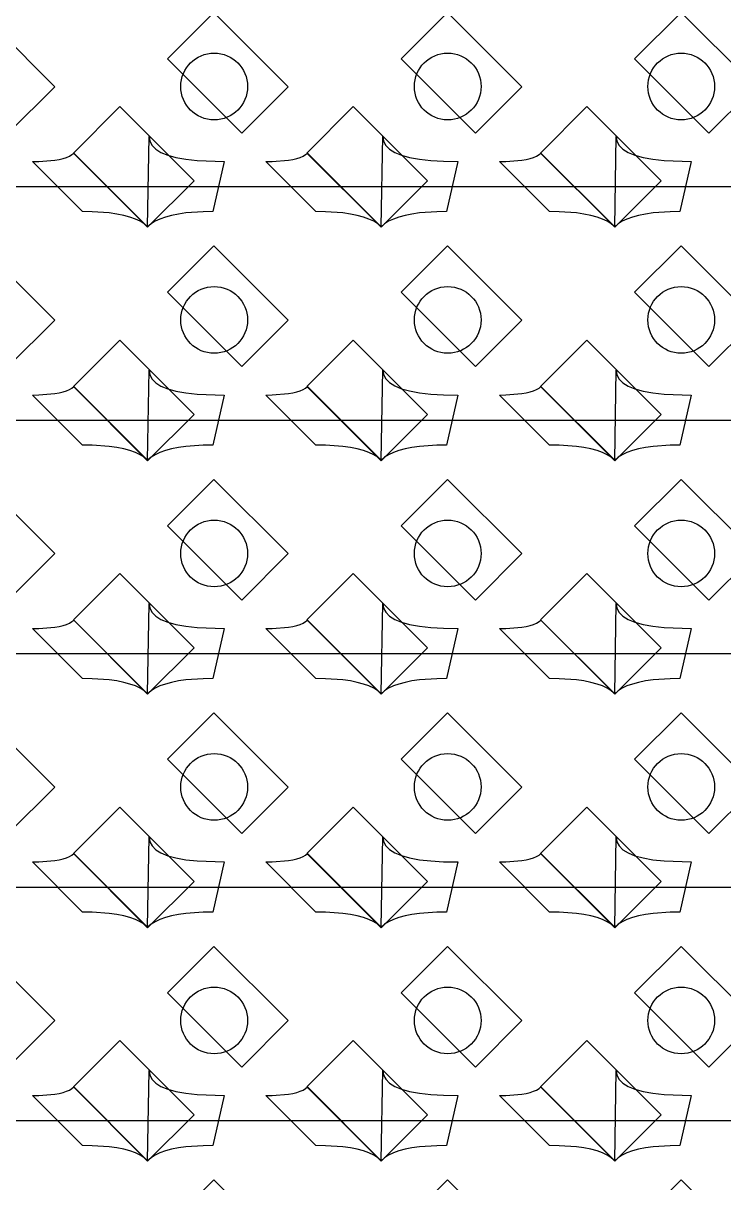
# Model space of a CAD drawing. Header units: inches. Extents: x 0.07 to 4.39, y 0.05 to 2.95.
# Drawn here: x 0.9828 to 1.1928, y 1.8113 to 2.159 of the extents above; entities that cross this region are included whole.
import ezdxf

# ---------------------------------------------------------------- set-up
doc = ezdxf.new("R2010")
doc.units = ezdxf.units.IN
doc.header["$MEASUREMENT"] = 0
doc.layers.add('Top Layer', color=1, linetype='Continuous')

# ---------------------------------------------------------------- blocks, each defined once
blk = doc.blocks.new('0805_P_______________242')
at = {"layer": 'Top Layer'}
for p, q in [((-0.03937, 0.01575), (-0.01969, 0.01575)), ((-0.03937, -0.01575), (-0.03937, 0.01575)), ((-0.01969, 0.01575), (-0.01969, -0.01575)), ((0.01969, 0.01575), (0.03937, 0.01575)), ((0.01969, -0.01575), (0.01969, 0.01575)), ((0.03937, 0.01575), (0.03937, -0.01575)), ((-0.01969, -0.01575), (-0.03937, -0.01575)), ((0.03937, -0.01575), (0.01969, -0.01575))]:
    blk.add_line(p, q, dxfattribs=at)
blk = doc.blocks.new('0805_P_______________243')
at = {"layer": 'Top Layer'}
for p, q in [((-0.03937, 0.01575), (-0.01969, 0.01575)), ((-0.03937, -0.01575), (-0.03937, 0.01575)), ((-0.01969, 0.01575), (-0.01969, -0.01575)), ((0.01969, 0.01575), (0.03937, 0.01575)), ((0.01969, -0.01575), (0.01969, 0.01575)), ((0.03937, 0.01575), (0.03937, -0.01575)), ((-0.01969, -0.01575), (-0.03937, -0.01575)), ((0.03937, -0.01575), (0.01969, -0.01575))]:
    blk.add_line(p, q, dxfattribs=at)
blk = doc.blocks.new('0805_P_______________244')
at = {"layer": 'Top Layer'}
for p, q in [((-0.03937, 0.01575), (-0.01969, 0.01575)), ((-0.03937, -0.01575), (-0.03937, 0.01575)), ((-0.01969, 0.01575), (-0.01969, -0.01575)), ((0.01969, 0.01575), (0.03937, 0.01575)), ((0.01969, -0.01575), (0.01969, 0.01575)), ((0.03937, 0.01575), (0.03937, -0.01575)), ((-0.01969, -0.01575), (-0.03937, -0.01575)), ((0.03937, -0.01575), (0.01969, -0.01575))]:
    blk.add_line(p, q, dxfattribs=at)
blk = doc.blocks.new('0805_P_______________245')
at = {"layer": 'Top Layer'}
for p, q in [((-0.03937, 0.01575), (-0.01969, 0.01575)), ((-0.03937, -0.01575), (-0.03937, 0.01575)), ((-0.01969, 0.01575), (-0.01969, -0.01575)), ((0.01969, 0.01575), (0.03937, 0.01575)), ((0.01969, -0.01575), (0.01969, 0.01575)), ((0.03937, 0.01575), (0.03937, -0.01575)), ((-0.01969, -0.01575), (-0.03937, -0.01575)), ((0.03937, -0.01575), (0.01969, -0.01575))]:
    blk.add_line(p, q, dxfattribs=at)
blk = doc.blocks.new('0805_P_______________282')
at = {"layer": 'Top Layer'}
for p, q in [((-0.03937, 0.01575), (-0.01969, 0.01575)), ((-0.03937, -0.01575), (-0.03937, 0.01575)), ((-0.01969, 0.01575), (-0.01969, -0.01575)), ((0.01969, 0.01575), (0.03937, 0.01575)), ((0.01969, -0.01575), (0.01969, 0.01575)), ((0.03937, 0.01575), (0.03937, -0.01575)), ((-0.01969, -0.01575), (-0.03937, -0.01575)), ((0.03937, -0.01575), (0.01969, -0.01575))]:
    blk.add_line(p, q, dxfattribs=at)
blk = doc.blocks.new('0805_P_______________283')
at = {"layer": 'Top Layer'}
for p, q in [((-0.03937, 0.01575), (-0.01969, 0.01575)), ((-0.03937, -0.01575), (-0.03937, 0.01575)), ((-0.01969, 0.01575), (-0.01969, -0.01575)), ((0.01969, 0.01575), (0.03937, 0.01575)), ((0.01969, -0.01575), (0.01969, 0.01575)), ((0.03937, 0.01575), (0.03937, -0.01575)), ((-0.01969, -0.01575), (-0.03937, -0.01575)), ((0.03937, -0.01575), (0.01969, -0.01575))]:
    blk.add_line(p, q, dxfattribs=at)
blk = doc.blocks.new('0805_P_______________284')
at = {"layer": 'Top Layer'}
for p, q in [((-0.03937, 0.01575), (-0.01969, 0.01575)), ((-0.03937, -0.01575), (-0.03937, 0.01575)), ((-0.01969, 0.01575), (-0.01969, -0.01575)), ((0.01969, 0.01575), (0.03937, 0.01575)), ((0.01969, -0.01575), (0.01969, 0.01575)), ((0.03937, 0.01575), (0.03937, -0.01575)), ((-0.01969, -0.01575), (-0.03937, -0.01575)), ((0.03937, -0.01575), (0.01969, -0.01575))]:
    blk.add_line(p, q, dxfattribs=at)
blk = doc.blocks.new('0805_P_______________285')
at = {"layer": 'Top Layer'}
for p, q in [((-0.03937, 0.01575), (-0.01969, 0.01575)), ((-0.03937, -0.01575), (-0.03937, 0.01575)), ((-0.01969, 0.01575), (-0.01969, -0.01575)), ((0.01969, 0.01575), (0.03937, 0.01575)), ((0.01969, -0.01575), (0.01969, 0.01575)), ((0.03937, 0.01575), (0.03937, -0.01575)), ((-0.01969, -0.01575), (-0.03937, -0.01575)), ((0.03937, -0.01575), (0.01969, -0.01575))]:
    blk.add_line(p, q, dxfattribs=at)
blk = doc.blocks.new('0805_P_______________322')
at = {"layer": 'Top Layer'}
for p, q in [((-0.03937, 0.01575), (-0.01969, 0.01575)), ((-0.03937, -0.01575), (-0.03937, 0.01575)), ((-0.01969, 0.01575), (-0.01969, -0.01575)), ((0.01969, 0.01575), (0.03937, 0.01575)), ((0.01969, -0.01575), (0.01969, 0.01575)), ((0.03937, 0.01575), (0.03937, -0.01575)), ((-0.01969, -0.01575), (-0.03937, -0.01575)), ((0.03937, -0.01575), (0.01969, -0.01575))]:
    blk.add_line(p, q, dxfattribs=at)
blk = doc.blocks.new('0805_P_______________323')
at = {"layer": 'Top Layer'}
for p, q in [((-0.03937, 0.01575), (-0.01969, 0.01575)), ((-0.03937, -0.01575), (-0.03937, 0.01575)), ((-0.01969, 0.01575), (-0.01969, -0.01575)), ((0.01969, 0.01575), (0.03937, 0.01575)), ((0.01969, -0.01575), (0.01969, 0.01575)), ((0.03937, 0.01575), (0.03937, -0.01575)), ((-0.01969, -0.01575), (-0.03937, -0.01575)), ((0.03937, -0.01575), (0.01969, -0.01575))]:
    blk.add_line(p, q, dxfattribs=at)
blk = doc.blocks.new('0805_P_______________324')
at = {"layer": 'Top Layer'}
for p, q in [((-0.03937, 0.01575), (-0.01969, 0.01575)), ((-0.03937, -0.01575), (-0.03937, 0.01575)), ((-0.01969, 0.01575), (-0.01969, -0.01575)), ((0.01969, 0.01575), (0.03937, 0.01575)), ((0.01969, -0.01575), (0.01969, 0.01575)), ((0.03937, 0.01575), (0.03937, -0.01575)), ((-0.01969, -0.01575), (-0.03937, -0.01575)), ((0.03937, -0.01575), (0.01969, -0.01575))]:
    blk.add_line(p, q, dxfattribs=at)
blk = doc.blocks.new('0805_P_______________325')
at = {"layer": 'Top Layer'}
for p, q in [((-0.03937, 0.01575), (-0.01969, 0.01575)), ((-0.03937, -0.01575), (-0.03937, 0.01575)), ((-0.01969, 0.01575), (-0.01969, -0.01575)), ((0.01969, 0.01575), (0.03937, 0.01575)), ((0.01969, -0.01575), (0.01969, 0.01575)), ((0.03937, 0.01575), (0.03937, -0.01575)), ((-0.01969, -0.01575), (-0.03937, -0.01575)), ((0.03937, -0.01575), (0.01969, -0.01575))]:
    blk.add_line(p, q, dxfattribs=at)
blk = doc.blocks.new('0805_P_______________362')
at = {"layer": 'Top Layer'}
for p, q in [((-0.03937, 0.01575), (-0.01969, 0.01575)), ((-0.03937, -0.01575), (-0.03937, 0.01575)), ((-0.01969, 0.01575), (-0.01969, -0.01575)), ((0.01969, 0.01575), (0.03937, 0.01575)), ((0.01969, -0.01575), (0.01969, 0.01575)), ((0.03937, 0.01575), (0.03937, -0.01575)), ((-0.01969, -0.01575), (-0.03937, -0.01575)), ((0.03937, -0.01575), (0.01969, -0.01575))]:
    blk.add_line(p, q, dxfattribs=at)
blk = doc.blocks.new('0805_P_______________363')
at = {"layer": 'Top Layer'}
for p, q in [((-0.03937, 0.01575), (-0.01969, 0.01575)), ((-0.03937, -0.01575), (-0.03937, 0.01575)), ((-0.01969, 0.01575), (-0.01969, -0.01575)), ((0.01969, 0.01575), (0.03937, 0.01575)), ((0.01969, -0.01575), (0.01969, 0.01575)), ((0.03937, 0.01575), (0.03937, -0.01575)), ((-0.01969, -0.01575), (-0.03937, -0.01575)), ((0.03937, -0.01575), (0.01969, -0.01575))]:
    blk.add_line(p, q, dxfattribs=at)
blk = doc.blocks.new('0805_P_______________364')
at = {"layer": 'Top Layer'}
for p, q in [((-0.03937, 0.01575), (-0.01969, 0.01575)), ((-0.03937, -0.01575), (-0.03937, 0.01575)), ((-0.01969, 0.01575), (-0.01969, -0.01575)), ((0.01969, 0.01575), (0.03937, 0.01575)), ((0.01969, -0.01575), (0.01969, 0.01575)), ((0.03937, 0.01575), (0.03937, -0.01575)), ((-0.01969, -0.01575), (-0.03937, -0.01575)), ((0.03937, -0.01575), (0.01969, -0.01575))]:
    blk.add_line(p, q, dxfattribs=at)
blk = doc.blocks.new('0805_P_______________365')
at = {"layer": 'Top Layer'}
for p, q in [((-0.03937, 0.01575), (-0.01969, 0.01575)), ((-0.03937, -0.01575), (-0.03937, 0.01575)), ((-0.01969, 0.01575), (-0.01969, -0.01575)), ((0.01969, 0.01575), (0.03937, 0.01575)), ((0.01969, -0.01575), (0.01969, 0.01575)), ((0.03937, 0.01575), (0.03937, -0.01575)), ((-0.01969, -0.01575), (-0.03937, -0.01575)), ((0.03937, -0.01575), (0.01969, -0.01575))]:
    blk.add_line(p, q, dxfattribs=at)
blk = doc.blocks.new('0805_P_______________402')
at = {"layer": 'Top Layer'}
for p, q in [((-0.03937, 0.01575), (-0.01969, 0.01575)), ((-0.03937, -0.01575), (-0.03937, 0.01575)), ((-0.01969, 0.01575), (-0.01969, -0.01575)), ((0.01969, 0.01575), (0.03937, 0.01575)), ((0.01969, -0.01575), (0.01969, 0.01575)), ((0.03937, 0.01575), (0.03937, -0.01575)), ((-0.01969, -0.01575), (-0.03937, -0.01575)), ((0.03937, -0.01575), (0.01969, -0.01575))]:
    blk.add_line(p, q, dxfattribs=at)
blk = doc.blocks.new('0805_P_______________403')
at = {"layer": 'Top Layer'}
for p, q in [((-0.03937, 0.01575), (-0.01969, 0.01575)), ((-0.03937, -0.01575), (-0.03937, 0.01575)), ((-0.01969, 0.01575), (-0.01969, -0.01575)), ((0.01969, 0.01575), (0.03937, 0.01575)), ((0.01969, -0.01575), (0.01969, 0.01575)), ((0.03937, 0.01575), (0.03937, -0.01575)), ((-0.01969, -0.01575), (-0.03937, -0.01575)), ((0.03937, -0.01575), (0.01969, -0.01575))]:
    blk.add_line(p, q, dxfattribs=at)
blk = doc.blocks.new('0805_P_______________404')
at = {"layer": 'Top Layer'}
for p, q in [((-0.03937, 0.01575), (-0.01969, 0.01575)), ((-0.03937, -0.01575), (-0.03937, 0.01575)), ((-0.01969, 0.01575), (-0.01969, -0.01575)), ((0.01969, 0.01575), (0.03937, 0.01575)), ((0.01969, -0.01575), (0.01969, 0.01575)), ((0.03937, 0.01575), (0.03937, -0.01575)), ((-0.01969, -0.01575), (-0.03937, -0.01575)), ((0.03937, -0.01575), (0.01969, -0.01575))]:
    blk.add_line(p, q, dxfattribs=at)
blk = doc.blocks.new('0805_P_______________405')
at = {"layer": 'Top Layer'}
for p, q in [((-0.03937, 0.01575), (-0.01969, 0.01575)), ((-0.03937, -0.01575), (-0.03937, 0.01575)), ((-0.01969, 0.01575), (-0.01969, -0.01575)), ((0.01969, 0.01575), (0.03937, 0.01575)), ((0.01969, -0.01575), (0.01969, 0.01575)), ((0.03937, 0.01575), (0.03937, -0.01575)), ((-0.01969, -0.01575), (-0.03937, -0.01575)), ((0.03937, -0.01575), (0.01969, -0.01575))]:
    blk.add_line(p, q, dxfattribs=at)
blk = doc.blocks.new('0805_P_______________442')
at = {"layer": 'Top Layer'}
for p, q in [((-0.03937, 0.01575), (-0.01969, 0.01575)), ((-0.03937, -0.01575), (-0.03937, 0.01575)), ((-0.01969, 0.01575), (-0.01969, -0.01575)), ((0.01969, 0.01575), (0.03937, 0.01575)), ((0.01969, -0.01575), (0.01969, 0.01575)), ((0.03937, 0.01575), (0.03937, -0.01575)), ((-0.01969, -0.01575), (-0.03937, -0.01575)), ((0.03937, -0.01575), (0.01969, -0.01575))]:
    blk.add_line(p, q, dxfattribs=at)
blk = doc.blocks.new('0805_P_______________443')
at = {"layer": 'Top Layer'}
for p, q in [((-0.03937, 0.01575), (-0.01969, 0.01575)), ((-0.03937, -0.01575), (-0.03937, 0.01575)), ((-0.01969, 0.01575), (-0.01969, -0.01575)), ((0.01969, 0.01575), (0.03937, 0.01575)), ((0.01969, -0.01575), (0.01969, 0.01575)), ((0.03937, 0.01575), (0.03937, -0.01575)), ((-0.01969, -0.01575), (-0.03937, -0.01575)), ((0.03937, -0.01575), (0.01969, -0.01575))]:
    blk.add_line(p, q, dxfattribs=at)
blk = doc.blocks.new('0805_P_______________444')
at = {"layer": 'Top Layer'}
for p, q in [((-0.03937, 0.01575), (-0.01969, 0.01575)), ((-0.03937, -0.01575), (-0.03937, 0.01575)), ((-0.01969, 0.01575), (-0.01969, -0.01575)), ((0.01969, 0.01575), (0.03937, 0.01575)), ((0.01969, -0.01575), (0.01969, 0.01575)), ((0.03937, 0.01575), (0.03937, -0.01575)), ((-0.01969, -0.01575), (-0.03937, -0.01575)), ((0.03937, -0.01575), (0.01969, -0.01575))]:
    blk.add_line(p, q, dxfattribs=at)
blk = doc.blocks.new('0805_P_______________445')
at = {"layer": 'Top Layer'}
for p, q in [((-0.03937, 0.01575), (-0.01969, 0.01575)), ((-0.03937, -0.01575), (-0.03937, 0.01575)), ((-0.01969, 0.01575), (-0.01969, -0.01575)), ((0.01969, 0.01575), (0.03937, 0.01575)), ((0.01969, -0.01575), (0.01969, 0.01575)), ((0.03937, 0.01575), (0.03937, -0.01575)), ((-0.01969, -0.01575), (-0.03937, -0.01575)), ((0.03937, -0.01575), (0.01969, -0.01575))]:
    blk.add_line(p, q, dxfattribs=at)

msp = doc.modelspace()

# ---------------------------------------------------------------- linework, layer by layer
at = {"layer": 'Top Layer'}
for p, q in [((1.02005, 2.09795), (1.02051, 2.125)), ((1.02051, 2.125), (1.02071, 2.12357)), ((1.09005, 2.09795), (1.09059, 2.12508)), ((1.09059, 2.12508), (1.09079, 2.12364)), ((1.16005, 2.09795), (1.16051, 2.125)), ((1.16051, 2.125), (1.16071, 2.12357)), ((1.02071, 2.12357), (1.02137, 2.1223)), ((1.02137, 2.1223), (1.02248, 2.12117)), ((1.02248, 2.12117), (1.02405, 2.1202)), ((1.09079, 2.12364), (1.09144, 2.12235)), ((1.09144, 2.12235), (1.09255, 2.12122)), ((1.09255, 2.12122), (1.09411, 2.12023)), ((1.16071, 2.12357), (1.16137, 2.1223)), ((1.16137, 2.1223), (1.16248, 2.12117)), ((1.16248, 2.12117), (1.16405, 2.1202)), ((0.98551, 2.1175), (0.98741, 2.11753)), ((1.00051, 2.1025), (0.98551, 2.1175)), ((0.98741, 2.11753), (0.99225, 2.11791)), ((0.99225, 2.11791), (0.99356, 2.11814)), ((0.99356, 2.11814), (0.99474, 2.11842)), ((0.99474, 2.11842), (0.99576, 2.11875)), ((0.99576, 2.11875), (0.99664, 2.11914)), ((0.99664, 2.11914), (0.99737, 2.11957)), ((0.99737, 2.11957), (0.99795, 2.12005)), ((0.99795, 2.12005), (1.02005, 2.09795)), ((1.02405, 2.1202), (1.02607, 2.11937)), ((1.02607, 2.11937), (1.02855, 2.1187)), ((1.02855, 2.1187), (1.03148, 2.11817)), ((1.03148, 2.11817), (1.03487, 2.1178)), ((1.03487, 2.1178), (1.04301, 2.1175)), ((1.04301, 2.1175), (1.0396, 2.1025)), ((1.05551, 2.1175), (1.05741, 2.11753)), ((1.07051, 2.1025), (1.05551, 2.1175)), ((1.05741, 2.11753), (1.06225, 2.11791)), ((1.06225, 2.11791), (1.06356, 2.11814)), ((1.06356, 2.11814), (1.06474, 2.11842)), ((1.06474, 2.11842), (1.06576, 2.11875)), ((1.06576, 2.11875), (1.06664, 2.11914)), ((1.06664, 2.11914), (1.06737, 2.11957)), ((1.06737, 2.11957), (1.06795, 2.12005)), ((1.06795, 2.12005), (1.09005, 2.09795)), ((1.09411, 2.12023), (1.09612, 2.1194)), ((1.09612, 2.1194), (1.09859, 2.11871)), ((1.09859, 2.11871), (1.10151, 2.11818)), ((1.10151, 2.11818), (1.10489, 2.1178)), ((1.10489, 2.1178), (1.10872, 2.11758)), ((1.10872, 2.11758), (1.11301, 2.1175)), ((1.11301, 2.1175), (1.1096, 2.1025)), ((1.12551, 2.1175), (1.12741, 2.11753)), ((1.14051, 2.1025), (1.12551, 2.1175)), ((1.12741, 2.11753), (1.13225, 2.11791)), ((1.13225, 2.11791), (1.13356, 2.11814)), ((1.13356, 2.11814), (1.13474, 2.11842)), ((1.13474, 2.11842), (1.13576, 2.11875)), ((1.13576, 2.11875), (1.13664, 2.11914)), ((1.13664, 2.11914), (1.13737, 2.11957)), ((1.13737, 2.11957), (1.13795, 2.12005)), ((1.13795, 2.12005), (1.16005, 2.09795)), ((1.16405, 2.1202), (1.16607, 2.11937)), ((1.16607, 2.11937), (1.16855, 2.1187)), ((1.16855, 2.1187), (1.17148, 2.11817)), ((1.17148, 2.11817), (1.17487, 2.1178)), ((1.17487, 2.1178), (1.18301, 2.1175)), ((1.18301, 2.1175), (1.1796, 2.1025)), ((0.94588, 2.11), (1.01588, 2.11)), ((1.01588, 2.11), (1.08588, 2.11)), ((1.08588, 2.11), (1.15588, 2.11)), ((1.15588, 2.11), (1.22588, 2.11)), ((1.0034, 2.10245), (1.00051, 2.1025)), ((1.00857, 2.10209), (1.0034, 2.10245)), ((1.01084, 2.10177), (1.00857, 2.10209)), ((1.0129, 2.10136), (1.01084, 2.10177)), ((1.01475, 2.10086), (1.0129, 2.10136)), ((1.01639, 2.10027), (1.01475, 2.10086)), ((1.01782, 2.09959), (1.01639, 2.10027)), ((1.02372, 2.10027), (1.02229, 2.09959)), ((1.02536, 2.10086), (1.02372, 2.10027)), ((1.02721, 2.10136), (1.02536, 2.10086)), ((1.02927, 2.10177), (1.02721, 2.10136)), ((1.03154, 2.10209), (1.02927, 2.10177)), ((1.03671, 2.10245), (1.03154, 2.10209)), ((1.0396, 2.1025), (1.03671, 2.10245)), ((1.0734, 2.10245), (1.07051, 2.1025)), ((1.07857, 2.10209), (1.0734, 2.10245)), ((1.08084, 2.10177), (1.07857, 2.10209)), ((1.0829, 2.10136), (1.08084, 2.10177)), ((1.08475, 2.10086), (1.0829, 2.10136)), ((1.08639, 2.10027), (1.08475, 2.10086)), ((1.08782, 2.09959), (1.08639, 2.10027)), ((1.09372, 2.10027), (1.09229, 2.09959)), ((1.09536, 2.10086), (1.09372, 2.10027)), ((1.09721, 2.10136), (1.09536, 2.10086)), ((1.09927, 2.10177), (1.09721, 2.10136)), ((1.10154, 2.10209), (1.09927, 2.10177)), ((1.10671, 2.10245), (1.10154, 2.10209)), ((1.1096, 2.1025), (1.10671, 2.10245)), ((1.1434, 2.10245), (1.14051, 2.1025)), ((1.14857, 2.10209), (1.1434, 2.10245)), ((1.15084, 2.10177), (1.14857, 2.10209)), ((1.1529, 2.10136), (1.15084, 2.10177)), ((1.15475, 2.10086), (1.1529, 2.10136)), ((1.15639, 2.10027), (1.15475, 2.10086)), ((1.15782, 2.09959), (1.15639, 2.10027)), ((1.16372, 2.10027), (1.16229, 2.09959)), ((1.16536, 2.10086), (1.16372, 2.10027)), ((1.16721, 2.10136), (1.16536, 2.10086)), ((1.16927, 2.10177), (1.16721, 2.10136)), ((1.17154, 2.10209), (1.16927, 2.10177)), ((1.17671, 2.10245), (1.17154, 2.10209)), ((1.1796, 2.1025), (1.17671, 2.10245)), ((1.01904, 2.09882), (1.01782, 2.09959)), ((1.02005, 2.09795), (1.01904, 2.09882)), ((1.02107, 2.09882), (1.02005, 2.09795)), ((1.02229, 2.09959), (1.02107, 2.09882)), ((1.08904, 2.09882), (1.08782, 2.09959)), ((1.09005, 2.09795), (1.08904, 2.09882)), ((1.09107, 2.09882), (1.09005, 2.09795)), ((1.09229, 2.09959), (1.09107, 2.09882)), ((1.15904, 2.09882), (1.15782, 2.09959)), ((1.16005, 2.09795), (1.15904, 2.09882)), ((1.16107, 2.09882), (1.16005, 2.09795)), ((1.16229, 2.09959), (1.16107, 2.09882)), ((1.02005, 2.02795), (1.02051, 2.055)), ((1.02051, 2.055), (1.02071, 2.05357)), ((1.09005, 2.02795), (1.09059, 2.05508)), ((1.09059, 2.05508), (1.09079, 2.05364)), ((1.16005, 2.02795), (1.16051, 2.055)), ((1.16051, 2.055), (1.16071, 2.05357)), ((1.02071, 2.05357), (1.02137, 2.0523)), ((1.02137, 2.0523), (1.02248, 2.05117)), ((1.09079, 2.05364), (1.09144, 2.05235)), ((1.09144, 2.05235), (1.09255, 2.05122)), ((1.09255, 2.05122), (1.09411, 2.05023)), ((1.16071, 2.05357), (1.16137, 2.0523)), ((1.16137, 2.0523), (1.16248, 2.05117)), ((0.98741, 2.04753), (0.99225, 2.04791)), ((0.99225, 2.04791), (0.99356, 2.04814)), ((0.99356, 2.04814), (0.99474, 2.04842)), ((0.99474, 2.04842), (0.99576, 2.04875)), ((0.99576, 2.04875), (0.99664, 2.04914)), ((0.99664, 2.04914), (0.99737, 2.04957)), ((0.99737, 2.04957), (0.99795, 2.05005)), ((0.99795, 2.05005), (1.02005, 2.02795)), ((1.02248, 2.05117), (1.02405, 2.0502)), ((1.02405, 2.0502), (1.02607, 2.04937)), ((1.02607, 2.04937), (1.02855, 2.0487)), ((1.02855, 2.0487), (1.03148, 2.04817)), ((1.03148, 2.04817), (1.03487, 2.0478)), ((1.03487, 2.0478), (1.04301, 2.0475)), ((1.05741, 2.04753), (1.06225, 2.04791)), ((1.06225, 2.04791), (1.06356, 2.04814)), ((1.06356, 2.04814), (1.06474, 2.04842)), ((1.06474, 2.04842), (1.06576, 2.04875)), ((1.06576, 2.04875), (1.06664, 2.04914)), ((1.06664, 2.04914), (1.06737, 2.04957)), ((1.06737, 2.04957), (1.06795, 2.05005)), ((1.06795, 2.05005), (1.09005, 2.02795)), ((1.09411, 2.05023), (1.09612, 2.0494)), ((1.09612, 2.0494), (1.09859, 2.04871)), ((1.09859, 2.04871), (1.10151, 2.04818)), ((1.10151, 2.04818), (1.10489, 2.0478)), ((1.10489, 2.0478), (1.10872, 2.04758)), ((1.12741, 2.04753), (1.13225, 2.04791)), ((1.13225, 2.04791), (1.13356, 2.04814)), ((1.13356, 2.04814), (1.13474, 2.04842)), ((1.13474, 2.04842), (1.13576, 2.04875)), ((1.13576, 2.04875), (1.13664, 2.04914)), ((1.13664, 2.04914), (1.13737, 2.04957)), ((1.13737, 2.04957), (1.13795, 2.05005)), ((1.13795, 2.05005), (1.16005, 2.02795)), ((1.16248, 2.05117), (1.16405, 2.0502)), ((1.16405, 2.0502), (1.16607, 2.04937)), ((1.16607, 2.04937), (1.16855, 2.0487)), ((1.16855, 2.0487), (1.17148, 2.04817)), ((1.17148, 2.04817), (1.17487, 2.0478)), ((1.17487, 2.0478), (1.18301, 2.0475)), ((0.98551, 2.0475), (0.98741, 2.04753)), ((1.00051, 2.0325), (0.98551, 2.0475)), ((1.04301, 2.0475), (1.0396, 2.0325)), ((1.05551, 2.0475), (1.05741, 2.04753)), ((1.07051, 2.0325), (1.05551, 2.0475)), ((1.10872, 2.04758), (1.11301, 2.0475)), ((1.11301, 2.0475), (1.1096, 2.0325)), ((1.12551, 2.0475), (1.12741, 2.04753)), ((1.14051, 2.0325), (1.12551, 2.0475)), ((1.18301, 2.0475), (1.1796, 2.0325)), ((0.94588, 2.04), (1.01588, 2.04)), ((1.01588, 2.04), (1.08588, 2.04)), ((1.08588, 2.04), (1.15588, 2.04)), ((1.15588, 2.04), (1.22588, 2.04)), ((1.0034, 2.03245), (1.00051, 2.0325)), ((1.00857, 2.03209), (1.0034, 2.03245)), ((1.01084, 2.03177), (1.00857, 2.03209)), ((1.0129, 2.03136), (1.01084, 2.03177)), ((1.01475, 2.03086), (1.0129, 2.03136)), ((1.01639, 2.03027), (1.01475, 2.03086)), ((1.02536, 2.03086), (1.02372, 2.03027)), ((1.02721, 2.03136), (1.02536, 2.03086)), ((1.02927, 2.03177), (1.02721, 2.03136)), ((1.03154, 2.03209), (1.02927, 2.03177)), ((1.03671, 2.03245), (1.03154, 2.03209)), ((1.0396, 2.0325), (1.03671, 2.03245)), ((1.0734, 2.03245), (1.07051, 2.0325)), ((1.07857, 2.03209), (1.0734, 2.03245)), ((1.08084, 2.03177), (1.07857, 2.03209)), ((1.0829, 2.03136), (1.08084, 2.03177)), ((1.08475, 2.03086), (1.0829, 2.03136)), ((1.08639, 2.03027), (1.08475, 2.03086)), ((1.09536, 2.03086), (1.09372, 2.03027)), ((1.09721, 2.03136), (1.09536, 2.03086)), ((1.09927, 2.03177), (1.09721, 2.03136)), ((1.10154, 2.03209), (1.09927, 2.03177)), ((1.10671, 2.03245), (1.10154, 2.03209)), ((1.1096, 2.0325), (1.10671, 2.03245)), ((1.1434, 2.03245), (1.14051, 2.0325)), ((1.14857, 2.03209), (1.1434, 2.03245)), ((1.15084, 2.03177), (1.14857, 2.03209)), ((1.1529, 2.03136), (1.15084, 2.03177)), ((1.15475, 2.03086), (1.1529, 2.03136)), ((1.15639, 2.03027), (1.15475, 2.03086)), ((1.16536, 2.03086), (1.16372, 2.03027)), ((1.16721, 2.03136), (1.16536, 2.03086)), ((1.16927, 2.03177), (1.16721, 2.03136)), ((1.17154, 2.03209), (1.16927, 2.03177)), ((1.17671, 2.03245), (1.17154, 2.03209)), ((1.1796, 2.0325), (1.17671, 2.03245)), ((1.01782, 2.02959), (1.01639, 2.03027)), ((1.01904, 2.02882), (1.01782, 2.02959)), ((1.02005, 2.02795), (1.01904, 2.02882)), ((1.02107, 2.02882), (1.02005, 2.02795)), ((1.02229, 2.02959), (1.02107, 2.02882)), ((1.02372, 2.03027), (1.02229, 2.02959)), ((1.08782, 2.02959), (1.08639, 2.03027)), ((1.08904, 2.02882), (1.08782, 2.02959)), ((1.09005, 2.02795), (1.08904, 2.02882)), ((1.09107, 2.02882), (1.09005, 2.02795)), ((1.09229, 2.02959), (1.09107, 2.02882)), ((1.09372, 2.03027), (1.09229, 2.02959)), ((1.15782, 2.02959), (1.15639, 2.03027)), ((1.15904, 2.02882), (1.15782, 2.02959)), ((1.16005, 2.02795), (1.15904, 2.02882)), ((1.16107, 2.02882), (1.16005, 2.02795)), ((1.16229, 2.02959), (1.16107, 2.02882)), ((1.16372, 2.03027), (1.16229, 2.02959)), ((1.02005, 1.95795), (1.02051, 1.985)), ((1.02051, 1.985), (1.02071, 1.98357)), ((1.02071, 1.98357), (1.02137, 1.9823)), ((1.02137, 1.9823), (1.02248, 1.98117)), ((1.09005, 1.95795), (1.09059, 1.98508)), ((1.09059, 1.98508), (1.09079, 1.98364)), ((1.09079, 1.98364), (1.09144, 1.98235)), ((1.09144, 1.98235), (1.09255, 1.98122)), ((1.16005, 1.95795), (1.16051, 1.985)), ((1.16051, 1.985), (1.16071, 1.98357)), ((1.16071, 1.98357), (1.16137, 1.9823)), ((1.16137, 1.9823), (1.16248, 1.98117)), ((0.99356, 1.97814), (0.99474, 1.97842)), ((0.99474, 1.97842), (0.99576, 1.97875)), ((0.99576, 1.97875), (0.99664, 1.97914)), ((0.99664, 1.97914), (0.99737, 1.97957)), ((0.99737, 1.97957), (0.99795, 1.98005)), ((0.99795, 1.98005), (1.02005, 1.95795)), ((1.02248, 1.98117), (1.02405, 1.9802)), ((1.02405, 1.9802), (1.02607, 1.97937)), ((1.02607, 1.97937), (1.02855, 1.9787)), ((1.02855, 1.9787), (1.03148, 1.97817)), ((1.03148, 1.97817), (1.03487, 1.9778)), ((1.06356, 1.97814), (1.06474, 1.97842)), ((1.06474, 1.97842), (1.06576, 1.97875)), ((1.06576, 1.97875), (1.06664, 1.97914)), ((1.06664, 1.97914), (1.06737, 1.97957)), ((1.06737, 1.97957), (1.06795, 1.98005)), ((1.06795, 1.98005), (1.09005, 1.95795)), ((1.09255, 1.98122), (1.09411, 1.98023)), ((1.09411, 1.98023), (1.09612, 1.9794)), ((1.09612, 1.9794), (1.09859, 1.97871)), ((1.09859, 1.97871), (1.10151, 1.97818)), ((1.10151, 1.97818), (1.10489, 1.9778)), ((1.13356, 1.97814), (1.13474, 1.97842)), ((1.13474, 1.97842), (1.13576, 1.97875)), ((1.13576, 1.97875), (1.13664, 1.97914)), ((1.13664, 1.97914), (1.13737, 1.97957)), ((1.13737, 1.97957), (1.13795, 1.98005)), ((1.13795, 1.98005), (1.16005, 1.95795)), ((1.16248, 1.98117), (1.16405, 1.9802)), ((1.16405, 1.9802), (1.16607, 1.97937)), ((1.16607, 1.97937), (1.16855, 1.9787)), ((1.16855, 1.9787), (1.17148, 1.97817)), ((1.17148, 1.97817), (1.17487, 1.9778)), ((0.98551, 1.9775), (0.98741, 1.97753)), ((1.00051, 1.9625), (0.98551, 1.9775)), ((0.98741, 1.97753), (0.99225, 1.97791)), ((0.99225, 1.97791), (0.99356, 1.97814)), ((1.03487, 1.9778), (1.04301, 1.9775)), ((1.04301, 1.9775), (1.0396, 1.9625)), ((1.05551, 1.9775), (1.05741, 1.97753)), ((1.07051, 1.9625), (1.05551, 1.9775)), ((1.05741, 1.97753), (1.06225, 1.97791)), ((1.06225, 1.97791), (1.06356, 1.97814)), ((1.10489, 1.9778), (1.10872, 1.97758)), ((1.10872, 1.97758), (1.11301, 1.9775)), ((1.11301, 1.9775), (1.1096, 1.9625)), ((1.12551, 1.9775), (1.12741, 1.97753)), ((1.14051, 1.9625), (1.12551, 1.9775)), ((1.12741, 1.97753), (1.13225, 1.97791)), ((1.13225, 1.97791), (1.13356, 1.97814)), ((1.17487, 1.9778), (1.18301, 1.9775)), ((1.18301, 1.9775), (1.1796, 1.9625)), ((0.94588, 1.97), (1.01588, 1.97)), ((1.01588, 1.97), (1.08588, 1.97)), ((1.08588, 1.97), (1.15588, 1.97)), ((1.15588, 1.97), (1.29588, 1.97)), ((1.0034, 1.96245), (1.00051, 1.9625)), ((1.00857, 1.96209), (1.0034, 1.96245)), ((1.01084, 1.96177), (1.00857, 1.96209)), ((1.0129, 1.96136), (1.01084, 1.96177)), ((1.01475, 1.96086), (1.0129, 1.96136)), ((1.01639, 1.96027), (1.01475, 1.96086)), ((1.02536, 1.96086), (1.02372, 1.96027)), ((1.02721, 1.96136), (1.02536, 1.96086)), ((1.02927, 1.96177), (1.02721, 1.96136)), ((1.03154, 1.96209), (1.02927, 1.96177)), ((1.03671, 1.96245), (1.03154, 1.96209)), ((1.0396, 1.9625), (1.03671, 1.96245)), ((1.0734, 1.96245), (1.07051, 1.9625)), ((1.07857, 1.96209), (1.0734, 1.96245)), ((1.08084, 1.96177), (1.07857, 1.96209)), ((1.0829, 1.96136), (1.08084, 1.96177)), ((1.08475, 1.96086), (1.0829, 1.96136)), ((1.08639, 1.96027), (1.08475, 1.96086)), ((1.09536, 1.96086), (1.09372, 1.96027)), ((1.09721, 1.96136), (1.09536, 1.96086)), ((1.09927, 1.96177), (1.09721, 1.96136)), ((1.10154, 1.96209), (1.09927, 1.96177)), ((1.10671, 1.96245), (1.10154, 1.96209)), ((1.1096, 1.9625), (1.10671, 1.96245)), ((1.1434, 1.96245), (1.14051, 1.9625)), ((1.14857, 1.96209), (1.1434, 1.96245)), ((1.15084, 1.96177), (1.14857, 1.96209)), ((1.1529, 1.96136), (1.15084, 1.96177)), ((1.15475, 1.96086), (1.1529, 1.96136)), ((1.15639, 1.96027), (1.15475, 1.96086)), ((1.16536, 1.96086), (1.16372, 1.96027)), ((1.16721, 1.96136), (1.16536, 1.96086)), ((1.16927, 1.96177), (1.16721, 1.96136)), ((1.17154, 1.96209), (1.16927, 1.96177)), ((1.17671, 1.96245), (1.17154, 1.96209)), ((1.1796, 1.9625), (1.17671, 1.96245)), ((1.01782, 1.95959), (1.01639, 1.96027)), ((1.01904, 1.95882), (1.01782, 1.95959)), ((1.02005, 1.95795), (1.01904, 1.95882)), ((1.02107, 1.95882), (1.02005, 1.95795)), ((1.02229, 1.95959), (1.02107, 1.95882)), ((1.02372, 1.96027), (1.02229, 1.95959)), ((1.08782, 1.95959), (1.08639, 1.96027)), ((1.08904, 1.95882), (1.08782, 1.95959)), ((1.09005, 1.95795), (1.08904, 1.95882)), ((1.09107, 1.95882), (1.09005, 1.95795)), ((1.09229, 1.95959), (1.09107, 1.95882)), ((1.09372, 1.96027), (1.09229, 1.95959)), ((1.15782, 1.95959), (1.15639, 1.96027)), ((1.15904, 1.95882), (1.15782, 1.95959)), ((1.16005, 1.95795), (1.15904, 1.95882)), ((1.16107, 1.95882), (1.16005, 1.95795)), ((1.16229, 1.95959), (1.16107, 1.95882)), ((1.16372, 1.96027), (1.16229, 1.95959)), ((1.02005, 1.88795), (1.02051, 1.915)), ((1.02051, 1.915), (1.02071, 1.91357)), ((1.02071, 1.91357), (1.02137, 1.9123)), ((1.02137, 1.9123), (1.02248, 1.91117)), ((1.09005, 1.88795), (1.09059, 1.91508)), ((1.09059, 1.91508), (1.09079, 1.91364)), ((1.09079, 1.91364), (1.09144, 1.91235)), ((1.09144, 1.91235), (1.09255, 1.91122)), ((1.16005, 1.88795), (1.16051, 1.915)), ((1.16051, 1.915), (1.16071, 1.91357)), ((1.16071, 1.91357), (1.16137, 1.9123)), ((1.16137, 1.9123), (1.16248, 1.91117)), ((0.99474, 1.90842), (0.99576, 1.90875)), ((0.99576, 1.90875), (0.99664, 1.90914)), ((0.99664, 1.90914), (0.99737, 1.90957)), ((0.99737, 1.90957), (0.99795, 1.91006)), ((0.99795, 1.91006), (1.02005, 1.88795)), ((1.02248, 1.91117), (1.02405, 1.9102)), ((1.02405, 1.9102), (1.02607, 1.90937)), ((1.02607, 1.90937), (1.02855, 1.9087)), ((1.02855, 1.9087), (1.03148, 1.90817)), ((1.06474, 1.90842), (1.06576, 1.90875)), ((1.06576, 1.90875), (1.06664, 1.90914)), ((1.06664, 1.90914), (1.06737, 1.90957)), ((1.06737, 1.90957), (1.06795, 1.91006)), ((1.06795, 1.91006), (1.09005, 1.88795)), ((1.09255, 1.91122), (1.09411, 1.91023)), ((1.09411, 1.91023), (1.09612, 1.9094)), ((1.09612, 1.9094), (1.09859, 1.90871)), ((1.09859, 1.90871), (1.10151, 1.90818)), ((1.13474, 1.90842), (1.13576, 1.90875)), ((1.13576, 1.90875), (1.13664, 1.90914)), ((1.13664, 1.90914), (1.13737, 1.90957)), ((1.13737, 1.90957), (1.13795, 1.91006)), ((1.13795, 1.91006), (1.16005, 1.88795)), ((1.16248, 1.91117), (1.16405, 1.9102)), ((1.16405, 1.9102), (1.16607, 1.90937)), ((1.16607, 1.90937), (1.16855, 1.9087)), ((1.16855, 1.9087), (1.17148, 1.90817)), ((0.98551, 1.9075), (0.98741, 1.90753)), ((1.00051, 1.8925), (0.98551, 1.9075)), ((0.98741, 1.90753), (0.99225, 1.90791)), ((0.99225, 1.90791), (0.99356, 1.90814)), ((0.99356, 1.90814), (0.99474, 1.90842)), ((1.03148, 1.90817), (1.03487, 1.9078)), ((1.03487, 1.9078), (1.04301, 1.9075)), ((1.04301, 1.9075), (1.0396, 1.8925)), ((1.05551, 1.9075), (1.05741, 1.90753)), ((1.07051, 1.8925), (1.05551, 1.9075)), ((1.05741, 1.90753), (1.06225, 1.90791)), ((1.06225, 1.90791), (1.06356, 1.90814)), ((1.06356, 1.90814), (1.06474, 1.90842)), ((1.10151, 1.90818), (1.10489, 1.9078)), ((1.10489, 1.9078), (1.10872, 1.90758)), ((1.10872, 1.90758), (1.11301, 1.9075)), ((1.11301, 1.9075), (1.1096, 1.8925)), ((1.12551, 1.9075), (1.12741, 1.90753)), ((1.14051, 1.8925), (1.12551, 1.9075)), ((1.12741, 1.90753), (1.13225, 1.90791)), ((1.13225, 1.90791), (1.13356, 1.90814)), ((1.13356, 1.90814), (1.13474, 1.90842)), ((1.17148, 1.90817), (1.17487, 1.9078)), ((1.17487, 1.9078), (1.18301, 1.9075)), ((1.18301, 1.9075), (1.1796, 1.8925)), ((0.94588, 1.9), (1.01588, 1.9)), ((1.01588, 1.9), (1.08588, 1.9)), ((1.08588, 1.9), (1.15588, 1.9)), ((1.15588, 1.9), (1.29588, 1.9)), ((1.0034, 1.89245), (1.00051, 1.8925)), ((1.00857, 1.89209), (1.0034, 1.89245)), ((1.01084, 1.89177), (1.00857, 1.89209)), ((1.0129, 1.89136), (1.01084, 1.89177)), ((1.01475, 1.89086), (1.0129, 1.89136)), ((1.02721, 1.89136), (1.02536, 1.89086)), ((1.02927, 1.89177), (1.02721, 1.89136)), ((1.03154, 1.89209), (1.02927, 1.89177)), ((1.03671, 1.89245), (1.03154, 1.89209)), ((1.0396, 1.8925), (1.03671, 1.89245)), ((1.0734, 1.89245), (1.07051, 1.8925)), ((1.07857, 1.89209), (1.0734, 1.89245)), ((1.08084, 1.89177), (1.07857, 1.89209)), ((1.0829, 1.89136), (1.08084, 1.89177)), ((1.08475, 1.89086), (1.0829, 1.89136)), ((1.09721, 1.89136), (1.09536, 1.89086)), ((1.09927, 1.89177), (1.09721, 1.89136)), ((1.10154, 1.89209), (1.09927, 1.89177)), ((1.10671, 1.89245), (1.10154, 1.89209)), ((1.1096, 1.8925), (1.10671, 1.89245)), ((1.1434, 1.89245), (1.14051, 1.8925)), ((1.14857, 1.89209), (1.1434, 1.89245)), ((1.15084, 1.89177), (1.14857, 1.89209)), ((1.1529, 1.89136), (1.15084, 1.89177)), ((1.15475, 1.89086), (1.1529, 1.89136)), ((1.16721, 1.89136), (1.16536, 1.89086)), ((1.16927, 1.89177), (1.16721, 1.89136)), ((1.17154, 1.89209), (1.16927, 1.89177)), ((1.17671, 1.89245), (1.17154, 1.89209)), ((1.1796, 1.8925), (1.17671, 1.89245)), ((1.01639, 1.89027), (1.01475, 1.89086)), ((1.01782, 1.88959), (1.01639, 1.89027)), ((1.01904, 1.88882), (1.01782, 1.88959)), ((1.02005, 1.88795), (1.01904, 1.88882)), ((1.02107, 1.88882), (1.02005, 1.88795)), ((1.02229, 1.88959), (1.02107, 1.88882)), ((1.02372, 1.89027), (1.02229, 1.88959)), ((1.02536, 1.89086), (1.02372, 1.89027)), ((1.08639, 1.89027), (1.08475, 1.89086)), ((1.08782, 1.88959), (1.08639, 1.89027)), ((1.08904, 1.88882), (1.08782, 1.88959)), ((1.09005, 1.88795), (1.08904, 1.88882)), ((1.09107, 1.88882), (1.09005, 1.88795)), ((1.09229, 1.88959), (1.09107, 1.88882)), ((1.09372, 1.89027), (1.09229, 1.88959)), ((1.09536, 1.89086), (1.09372, 1.89027)), ((1.15639, 1.89027), (1.15475, 1.89086)), ((1.15782, 1.88959), (1.15639, 1.89027)), ((1.15904, 1.88882), (1.15782, 1.88959)), ((1.16005, 1.88795), (1.15904, 1.88882)), ((1.16107, 1.88882), (1.16005, 1.88795)), ((1.16229, 1.88959), (1.16107, 1.88882)), ((1.16372, 1.89027), (1.16229, 1.88959)), ((1.16536, 1.89086), (1.16372, 1.89027)), ((1.02005, 1.81795), (1.02051, 1.845)), ((1.02051, 1.845), (1.02071, 1.84357)), ((1.02071, 1.84357), (1.02137, 1.8423)), ((1.09005, 1.81795), (1.09059, 1.84508)), ((1.09059, 1.84508), (1.09079, 1.84364)), ((1.09079, 1.84364), (1.09144, 1.84235)), ((1.16005, 1.81795), (1.16051, 1.845)), ((1.16051, 1.845), (1.16071, 1.84357)), ((1.16071, 1.84357), (1.16137, 1.8423)), ((0.99576, 1.83875), (0.99664, 1.83914)), ((0.99664, 1.83914), (0.99737, 1.83957)), ((0.99737, 1.83957), (0.99795, 1.84005)), ((0.99795, 1.84005), (1.02005, 1.81795)), ((1.02137, 1.8423), (1.02248, 1.84117)), ((1.02248, 1.84117), (1.02405, 1.8402)), ((1.02405, 1.8402), (1.02607, 1.83937)), ((1.02607, 1.83937), (1.02855, 1.8387)), ((1.06576, 1.83875), (1.06664, 1.83914)), ((1.06664, 1.83914), (1.06737, 1.83957)), ((1.06737, 1.83957), (1.06795, 1.84005)), ((1.06795, 1.84005), (1.09005, 1.81795)), ((1.09144, 1.84235), (1.09255, 1.84122)), ((1.09255, 1.84122), (1.09411, 1.84023)), ((1.09411, 1.84023), (1.09612, 1.8394)), ((1.09612, 1.8394), (1.09859, 1.83871)), ((1.13576, 1.83875), (1.13664, 1.83914)), ((1.13664, 1.83914), (1.13737, 1.83957)), ((1.13737, 1.83957), (1.13795, 1.84005)), ((1.13795, 1.84005), (1.16005, 1.81795)), ((1.16137, 1.8423), (1.16248, 1.84117)), ((1.16248, 1.84117), (1.16405, 1.8402)), ((1.16405, 1.8402), (1.16607, 1.83937)), ((1.16607, 1.83937), (1.16855, 1.8387)), ((0.98551, 1.8375), (0.98741, 1.83753)), ((1.00051, 1.8225), (0.98551, 1.8375)), ((0.98741, 1.83753), (0.99225, 1.83791)), ((0.99225, 1.83791), (0.99356, 1.83814)), ((0.99356, 1.83814), (0.99474, 1.83842)), ((0.99474, 1.83842), (0.99576, 1.83875)), ((1.02855, 1.8387), (1.03148, 1.83817)), ((1.03148, 1.83817), (1.03487, 1.8378)), ((1.03487, 1.8378), (1.04301, 1.8375)), ((1.04301, 1.8375), (1.0396, 1.8225)), ((1.05551, 1.8375), (1.05741, 1.83753)), ((1.07051, 1.8225), (1.05551, 1.8375)), ((1.05741, 1.83753), (1.06225, 1.83791)), ((1.06225, 1.83791), (1.06356, 1.83814)), ((1.06356, 1.83814), (1.06474, 1.83842)), ((1.06474, 1.83842), (1.06576, 1.83875)), ((1.09859, 1.83871), (1.10151, 1.83818)), ((1.10151, 1.83818), (1.10489, 1.8378)), ((1.10489, 1.8378), (1.10872, 1.83758)), ((1.10872, 1.83758), (1.11301, 1.8375)), ((1.11301, 1.8375), (1.1096, 1.8225)), ((1.12551, 1.8375), (1.12741, 1.83753)), ((1.14051, 1.8225), (1.12551, 1.8375)), ((1.12741, 1.83753), (1.13225, 1.83791)), ((1.13225, 1.83791), (1.13356, 1.83814)), ((1.13356, 1.83814), (1.13474, 1.83842)), ((1.13474, 1.83842), (1.13576, 1.83875)), ((1.16855, 1.8387), (1.17148, 1.83817)), ((1.17148, 1.83817), (1.17487, 1.8378)), ((1.17487, 1.8378), (1.18301, 1.8375)), ((1.18301, 1.8375), (1.1796, 1.8225)), ((0.94588, 1.83), (1.01588, 1.83)), ((1.01588, 1.83), (1.08588, 1.83)), ((1.08588, 1.83), (1.15588, 1.83)), ((1.15588, 1.83), (1.22588, 1.83)), ((1.0034, 1.82245), (1.00051, 1.8225)), ((1.00857, 1.82209), (1.0034, 1.82245)), ((1.01084, 1.82177), (1.00857, 1.82209)), ((1.0129, 1.82136), (1.01084, 1.82177)), ((1.02927, 1.82177), (1.02721, 1.82136)), ((1.03154, 1.82209), (1.02927, 1.82177)), ((1.03671, 1.82245), (1.03154, 1.82209)), ((1.0396, 1.8225), (1.03671, 1.82245)), ((1.0734, 1.82245), (1.07051, 1.8225)), ((1.07857, 1.82209), (1.0734, 1.82245)), ((1.08084, 1.82177), (1.07857, 1.82209)), ((1.0829, 1.82136), (1.08084, 1.82177)), ((1.09927, 1.82177), (1.09721, 1.82136)), ((1.10154, 1.82209), (1.09927, 1.82177)), ((1.10671, 1.82245), (1.10154, 1.82209)), ((1.1096, 1.8225), (1.10671, 1.82245)), ((1.1434, 1.82245), (1.14051, 1.8225)), ((1.14857, 1.82209), (1.1434, 1.82245)), ((1.15084, 1.82177), (1.14857, 1.82209)), ((1.1529, 1.82136), (1.15084, 1.82177)), ((1.16927, 1.82177), (1.16721, 1.82136)), ((1.17154, 1.82209), (1.16927, 1.82177)), ((1.17671, 1.82245), (1.17154, 1.82209)), ((1.1796, 1.8225), (1.17671, 1.82245)), ((1.01475, 1.82086), (1.0129, 1.82136)), ((1.01639, 1.82027), (1.01475, 1.82086)), ((1.01782, 1.81959), (1.01639, 1.82027)), ((1.01904, 1.81882), (1.01782, 1.81959)), ((1.02005, 1.81795), (1.01904, 1.81882)), ((1.02107, 1.81882), (1.02005, 1.81795)), ((1.02229, 1.81959), (1.02107, 1.81882)), ((1.02372, 1.82027), (1.02229, 1.81959)), ((1.02536, 1.82086), (1.02372, 1.82027)), ((1.02721, 1.82136), (1.02536, 1.82086)), ((1.08475, 1.82086), (1.0829, 1.82136)), ((1.08639, 1.82027), (1.08475, 1.82086)), ((1.08782, 1.81959), (1.08639, 1.82027)), ((1.08904, 1.81882), (1.08782, 1.81959)), ((1.09005, 1.81795), (1.08904, 1.81882)), ((1.09107, 1.81882), (1.09005, 1.81795)), ((1.09229, 1.81959), (1.09107, 1.81882)), ((1.09372, 1.82027), (1.09229, 1.81959)), ((1.09536, 1.82086), (1.09372, 1.82027)), ((1.09721, 1.82136), (1.09536, 1.82086)), ((1.15475, 1.82086), (1.1529, 1.82136)), ((1.15639, 1.82027), (1.15475, 1.82086)), ((1.15782, 1.81959), (1.15639, 1.82027)), ((1.15904, 1.81882), (1.15782, 1.81959)), ((1.16005, 1.81795), (1.15904, 1.81882)), ((1.16107, 1.81882), (1.16005, 1.81795)), ((1.16229, 1.81959), (1.16107, 1.81882)), ((1.16372, 1.82027), (1.16229, 1.81959)), ((1.16536, 1.82086), (1.16372, 1.82027)), ((1.16721, 1.82136), (1.16536, 1.82086))]:
    msp.add_line(p, q, dxfattribs=at)
for centre in [(1.04, 2.14), (1.11, 2.14), (1.18, 2.14), (1.04, 2.07), (1.11, 2.07), (1.18, 2.07), (1.04, 2), (1.11, 2), (1.18, 2), (1.04, 1.93), (1.11, 1.93), (1.18, 1.93), (1.04, 1.86), (1.11, 1.86), (1.18, 1.86)]:
    msp.add_circle(centre, 0.01, dxfattribs=at)

# ---------------------------------------------------------------- block references
at = {"rotation": 45}
for name, p in [('0805_P_______________245', (0.995, 2.165)), ('0805_P_______________244', (1.065, 2.165)), ('0805_P_______________243', (1.135, 2.165)), ('0805_P_______________242', (1.205, 2.165)), ('0805_P_______________285', (0.995, 2.095)), ('0805_P_______________284', (1.065, 2.095)), ('0805_P_______________283', (1.135, 2.095)), ('0805_P_______________282', (1.205, 2.095)), ('0805_P_______________325', (0.995, 2.025)), ('0805_P_______________324', (1.065, 2.025)), ('0805_P_______________323', (1.135, 2.025)), ('0805_P_______________322', (1.205, 2.025)), ('0805_P_______________365', (0.995, 1.955)), ('0805_P_______________364', (1.065, 1.955)), ('0805_P_______________363', (1.135, 1.955)), ('0805_P_______________362', (1.205, 1.955)), ('0805_P_______________405', (0.995, 1.885)), ('0805_P_______________404', (1.065, 1.885)), ('0805_P_______________403', (1.135, 1.885)), ('0805_P_______________402', (1.205, 1.885)), ('0805_P_______________445', (0.995, 1.815)), ('0805_P_______________444', (1.065, 1.815)), ('0805_P_______________443', (1.135, 1.815)), ('0805_P_______________442', (1.205, 1.815))]:
    msp.add_blockref(name, p, dxfattribs=at)

doc.saveas('drawing.dxf')
